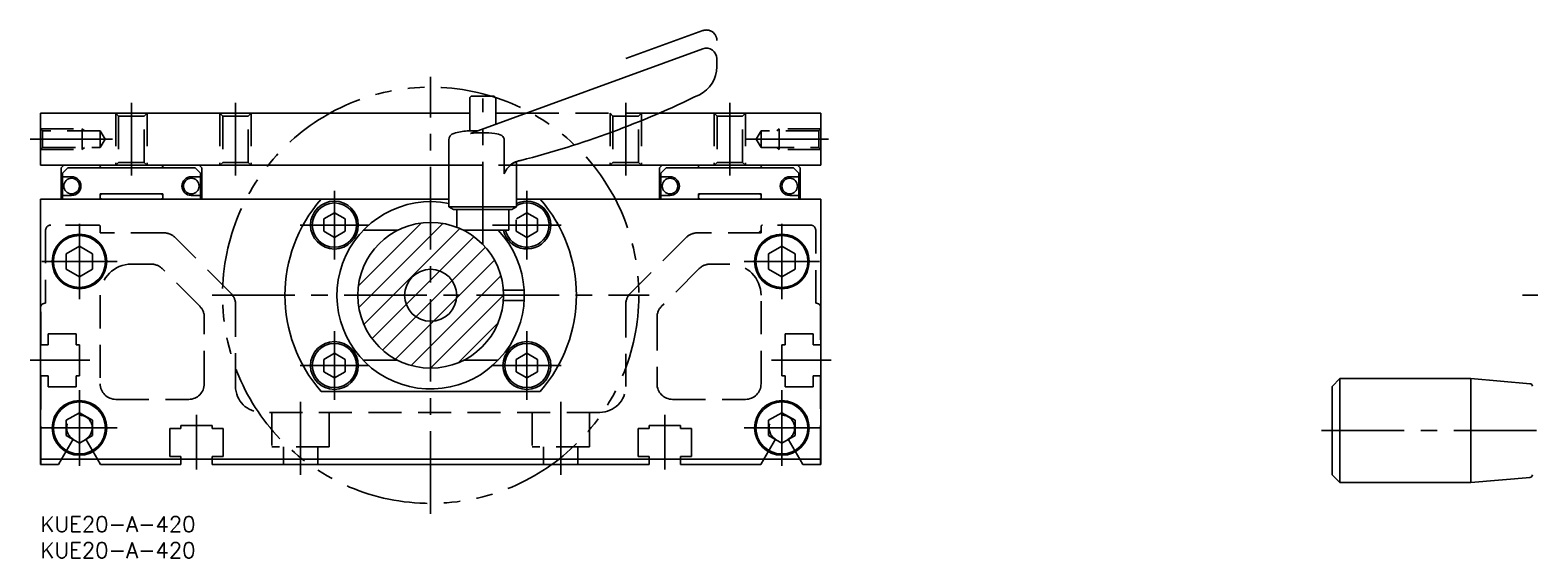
# Model space of a CAD drawing. Extents: x -2 to 787, y -8 to 344.
# Drawn here: x -2 to 286.3, y -8 to 93.5 of the extents above; entities that cross this region are included whole.
import ezdxf

# ---------------------------------------------------------------- set-up
doc = ezdxf.new("R2010")
doc.units = 0
doc.header["$LTSCALE"] = 0.5
for name, pattern in [('CENTER', [50.8, 31.75, -6.35, 6.35, -6.35]), ('DASHED', [19.05, 12.7, -6.35]), ('PHANTOM', [63.5, 31.75, -6.35, 6.35, -6.35, 6.35, -6.35])]:
    doc.linetypes.add(name, pattern=pattern)
for name, color, linetype in [('MSM_CENTER', 1, 'CENTER'), ('MSM_CONTINUOUS', 7, 'CONTINUOUS'), ('MSM_DASHED', 4, 'DASHED'), ('MSM_IMAGINARY', 6, 'PHANTOM'), ('MSM_NARROW', 5, 'CONTINUOUS'), ('MSM_PART_NUMBER', 7, 'CONTINUOUS')]:
    doc.layers.add(name, color=color, linetype=linetype)
doc.styles.get("Standard").update_dxf_attribs({"font": 'txt.shx', "height": 3, "bigfont": 'bigfont.shx'})

# ---------------------------------------------------------------- blocks, each defined once
blk = doc.blocks.new('*U8')
at = {"layer": 'MSM_PART_NUMBER'}
blk.add_text('KUE20-A-420', height=3, dxfattribs=at).set_placement((0, -3))
blk = doc.blocks.new('*U9')
at = {"layer": 'MSM_PART_NUMBER'}
blk.add_text('KUE20-A-420', height=3, dxfattribs=at).set_placement((0, -8))

msp = doc.modelspace()

# ---------------------------------------------------------------- linework, layer by layer
at = {"layer": 'MSM_CENTER'}
for p, q in [((75, 0.5), (75, 84.5)), ((17.5, 79.5), (17.5, 65.5)), ((37.5, 79.5), (37.5, 65.5)), ((85, 52.3), (85, 80.3)), ((112.5, 79.5), (112.5, 65.5)), ((132.5, 79.5), (132.5, 65.5)), ((-2, 72.5), (14.44, 72.5)), ((135.56, 72.5), (152, 72.5)), ((56.5, 49.4), (56.5, 62.6)), ((93.5, 49.4), (93.5, 62.6)), ((7.5, 41.75), (7.5, 56.25)), ((49.9, 56), (63.1, 56)), ((86.9, 56), (100.1, 56)), ((142.5, 41.75), (142.5, 56.25)), ((0.25, 49), (14.75, 49)), ((135.25, 49), (149.75, 49)), ((33, 42.5), (117, 42.5)), ((284.85, 42.5), (787.33, 42.5)), ((56.5, 22.4), (56.5, 35.6)), ((93.5, 22.4), (93.5, 35.6)), ((9.5, 30), (-2, 30)), ((49.9, 29), (63.1, 29)), ((86.9, 29), (100.1, 29)), ((140.5, 30), (152, 30)), ((7.5, 9.75), (7.5, 24.25)), ((142.5, 9.75), (142.5, 24.25)), ((50, 8), (50, 22)), ((100, 8), (100, 22)), ((30, 19.5), (30, 9)), ((120, 19.5), (120, 9)), ((0.25, 17), (14.75, 17)), ((135.25, 17), (149.75, 17)), ((246.23, 16.5), (303.23, 16.5))]:
    msp.add_line(p, q, dxfattribs=at)
at = {"layer": 'MSM_CONTINUOUS'}
for p, q in [((127.32, 89.88), (82.66, 73.63)), ((130, 86.45), (130, 88)), ((87, 80.8), (83, 80.8)), ((82.5, 80.3), (82.5, 74.12)), ((87.5, 75.39), (87.5, 80.3)), ((0, 77.5), (82.5, 77.5)), ((0, 77.5), (0, 67.5)), ((87.5, 77.5), (93.31, 77.5)), ((118.89, 77.5), (150, 77.5)), ((150, 77.5), (150, 67.5)), ((78.5, 72.37), (78.5, 59.5)), ((84.03, 74.12), (82, 74.12)), ((89.15, 65.86), (89.15, 72.37)), ((0, 67.5), (78.5, 67.5)), ((4.5, 67.5), (4, 67)), ((4, 67), (4, 61)), ((5.25, 67), (4.25, 66)), ((29.75, 67), (5.25, 67)), ((11.75, 67), (11.25, 67.5)), ((23.75, 67.5), (23.25, 67)), ((30.75, 66), (29.75, 67)), ((31, 67), (30.5, 67.5)), ((31, 61), (31, 67)), ((91.5, 59.5), (91.5, 68.2)), ((91.5, 67.5), (150, 67.5)), ((119.5, 67.5), (119, 67)), ((119, 67), (119, 61)), ((120.25, 67), (119.25, 66)), ((144.75, 67), (120.25, 67)), ((126.75, 67), (126.25, 67.5)), ((138.75, 67.5), (138.25, 67)), ((145.75, 66), (144.75, 67)), ((146, 67), (145.5, 67.5)), ((146, 61), (146, 67)), ((4.25, 66), (4.25, 61)), ((6, 65.3), (4.25, 65.3)), ((30.75, 65.3), (29, 65.3)), ((30.75, 61), (30.75, 66)), ((119.25, 66), (119.25, 61)), ((121, 65.3), (119.25, 65.3)), ((145.75, 65.3), (144, 65.3)), ((145.75, 61), (145.75, 66)), ((0, 10), (0, 61)), ((78.5, 61), (0, 61)), ((4.25, 61.7), (6, 61.7)), ((23.5, 62), (11.5, 62)), ((11.8, 62), (11.5, 61.7)), ((11.5, 62), (11.5, 61.05)), ((23.5, 61.7), (23.2, 62)), ((23.5, 61.05), (23.5, 62)), ((29, 61.7), (30.75, 61.7)), ((91.5, 61), (150, 61)), ((119.25, 61.7), (121, 61.7)), ((138.5, 62), (126.5, 62)), ((126.8, 62), (126.5, 61.7)), ((126.5, 62), (126.5, 61.05)), ((138.5, 61.7), (138.2, 62)), ((138.5, 61.05), (138.5, 62)), ((144, 61.7), (145.75, 61.7)), ((150, 61), (150, 10)), ((56.5, 58.36), (54.46, 57.18)), ((58.54, 57.18), (56.5, 58.36)), ((78.5, 59.5), (79.37, 59)), ((91.5, 59.5), (78.5, 59.5)), ((90.63, 59), (79.37, 59)), ((80, 59), (80, 55.58)), ((90, 55), (90, 59)), ((90.63, 59), (91.5, 59.5)), ((93.5, 58.36), (91.5, 57.2)), ((95.54, 57.18), (93.5, 58.36)), ((54.46, 57.18), (54.46, 54.82)), ((54.46, 54.82), (56.5, 53.64)), ((56.5, 53.64), (58.54, 54.82)), ((58.54, 54.82), (58.54, 57.18)), ((68.7, 55), (62.05, 55)), ((90, 55), (81.3, 55)), ((91.46, 56.98), (91.46, 54.82)), ((91.46, 54.82), (93.5, 53.64)), ((93.5, 53.64), (95.54, 54.82)), ((95.54, 54.82), (95.54, 57.18)), ((4.96, 50.47), (7.5, 51.93)), ((7.5, 51.93), (10.04, 50.47)), ((139.96, 50.47), (142.5, 51.93)), ((142.5, 51.93), (145.04, 50.47)), ((4.96, 47.53), (4.96, 50.47)), ((10.04, 50.47), (10.04, 47.53)), ((139.96, 47.53), (139.96, 50.47)), ((145.04, 50.47), (145.04, 47.53)), ((7.5, 46.07), (4.96, 47.53)), ((10.04, 47.53), (7.5, 46.07)), ((142.5, 46.07), (139.96, 47.53)), ((145.04, 47.53), (142.5, 46.07)), ((88.96, 43.5), (92.97, 43.5)), ((88.96, 41.5), (92.97, 41.5)), ((56.5, 31.36), (54.46, 30.18)), ((54.46, 30.18), (54.46, 27.82)), ((58.54, 30.18), (56.5, 31.36)), ((58.54, 27.82), (58.54, 30.18)), ((62.05, 30), (68.7, 30)), ((81.3, 30), (87.95, 30)), ((93.5, 31.36), (91.46, 30.18)), ((91.46, 30.18), (91.46, 27.82)), ((95.54, 30.18), (93.5, 31.36)), ((95.54, 27.82), (95.54, 30.18)), ((54.46, 27.82), (56.5, 26.64)), ((56.5, 26.64), (58.54, 27.82)), ((91.46, 27.82), (93.5, 26.64)), ((93.5, 26.64), (95.54, 27.82)), ((248.23, 25), (249.73, 26.5)), ((274.9, 26.5), (249.73, 26.5)), ((249.73, 6.5), (249.73, 26.5)), ((274.9, 6.5), (274.9, 26.5)), ((274.9, 26.5), (286.28, 25.5)), ((96.02, 24), (53.98, 24)), ((248.23, 8), (248.23, 25)), ((4.96, 18.47), (7.5, 19.93)), ((4.96, 15.53), (4.96, 18.47)), ((7.5, 19.93), (10.04, 18.47)), ((10.04, 18.47), (10.04, 15.53)), ((139.96, 18.47), (142.5, 19.93)), ((139.96, 15.53), (139.96, 18.47)), ((142.5, 19.93), (145.04, 18.47)), ((145.04, 18.47), (145.04, 15.53)), ((7.5, 14.07), (4.96, 15.53)), ((10.04, 15.53), (7.5, 14.07)), ((142.5, 14.07), (139.96, 15.53)), ((145.04, 15.53), (142.5, 14.07)), ((0, 11), (150, 11)), ((3.46, 10), (0, 10)), ((0.05, 10), (0.05, 11)), ((3.46, 10), (4.04, 11)), ((10.96, 11), (11.54, 10)), ((11.54, 10), (27, 10)), ((27, 10), (27, 11)), ((33, 11), (33, 10)), ((33, 10), (117, 10)), ((117, 10), (117, 11)), ((123, 11), (123, 10)), ((123, 10), (138.46, 10)), ((138.46, 10), (139.04, 11)), ((145.96, 11), (146.54, 10)), ((150, 10), (146.54, 10)), ((149.95, 11), (149.95, 10)), ((249.73, 6.5), (248.23, 8)), ((274.9, 6.5), (249.73, 6.5)), ((274.9, 6.5), (286.28, 7.5))]:
    msp.add_line(p, q, dxfattribs=at)
for centre, radius in [((6, 63.5), 1.5), ((29, 63.5), 1.5), ((121, 63.5), 1.5), ((144, 63.5), 1.5), ((56.5, 56), 4.6), ((56.5, 56), 4.25), ((75, 42.5), 14), ((7.5, 49), 5.25), ((7.5, 49), 5), ((142.5, 49), 5.25), ((142.5, 49), 5), ((75, 42.5), 5), ((56.5, 29), 4.6), ((56.5, 29), 4.25), ((93.5, 29), 4.6), ((93.5, 29), 4.25), ((7.5, 17), 5.25), ((7.5, 17), 5), ((142.5, 17), 5.25), ((142.5, 17), 5)]:
    msp.add_circle(centre, radius, dxfattribs=at)
for centre, radius, start, end in [((128, 88), 2, 0, 110.0021), ((124, 86.45), 6, 296.0636, 0), ((83, 80.3), 0.5, 90, 180), ((87, 80.3), 0.5, 0, 90), ((47.55, 242.76), 180, 284.4054, 296.0636), ((79.8, 72.37), 1.3, 104.5706, 180), ((85, 52.36), 21.97, 97.8482, 104.5706), ((85, 52.36), 21.39, 83.6788, 96.2682), ((87, 70.33), 3.31, 59.7939, 83.9142), ((87.99, 72.24), 1.17, 6.0919, 54.409), ((92.9, 64.46), 4, 98.1816, 159.5), ((6, 63.5), 1.8, 270, 90), ((29, 63.5), 1.8, 90, 270), ((121, 63.5), 1.8, 270, 90), ((144, 63.5), 1.8, 90, 270), ((11.5, 59.75), 1.3, 74.0576, 90), ((23.5, 59.75), 1.3, 90, 105.9424), ((75, 42.5), 28, 138.6456, 221.3544), ((93.5, 56), 4.6, 192.5559, 115.7715), ((75, 42.5), 28, 318.6456, 41.3544), ((126.5, 59.75), 1.3, 74.0576, 90), ((138.5, 59.75), 1.3, 90, 105.9424), ((75, 42.5), 18, 78.7877, 43.983), ((93.5, 56), 4.25, 193.609, 118.0725), ((286.23, 25.01), 0.5, 0, 85), ((286.23, 7.99), 0.5, 275, 0)]:
    msp.add_arc(centre, radius, start, end, dxfattribs=at)
at = {"layer": 'MSM_DASHED'}
for p, q in [((14.5, 77.5), (15.04, 76.96)), ((14.5, 77.5), (14.5, 67.5)), ((15.04, 76.96), (15.04, 68.04)), ((19.96, 76.96), (15.04, 76.96)), ((19.96, 76.96), (20.5, 77.5)), ((19.96, 68.04), (19.96, 76.96)), ((20.5, 77.5), (20.5, 67.5)), ((34.5, 77.5), (35.04, 76.96)), ((34.5, 77.5), (34.5, 67.5)), ((35.04, 76.96), (35.04, 68.04)), ((39.96, 76.96), (35.04, 76.96)), ((39.96, 76.96), (40.5, 77.5)), ((39.96, 68.04), (39.96, 76.96)), ((40.5, 77.5), (40.5, 67.5)), ((93.31, 77.5), (118.89, 77.5)), ((109.5, 77.5), (110.04, 76.96)), ((109.5, 77.5), (109.5, 67.5)), ((110.04, 76.96), (110.04, 68.04)), ((114.96, 76.96), (110.04, 76.96)), ((114.96, 76.96), (115.5, 77.5)), ((114.96, 68.04), (114.96, 76.96)), ((115.5, 77.5), (115.5, 67.5)), ((129.5, 77.5), (130.04, 76.96)), ((129.5, 77.5), (129.5, 67.5)), ((130.04, 76.96), (130.04, 68.04)), ((134.96, 76.96), (130.04, 76.96)), ((134.96, 76.96), (135.5, 77.5)), ((134.96, 68.04), (134.96, 76.96)), ((135.5, 77.5), (135.5, 67.5)), ((0.38, 74.12), (0, 74.5)), ((0, 74.5), (8, 74.5)), ((11.5, 74.12), (0.38, 74.12)), ((0.38, 74.12), (0.38, 70.88)), ((8, 70.5), (8, 74.5)), ((8.5, 74.12), (8, 74.5)), ((12.44, 72.5), (11.5, 74.12)), ((11.5, 74.12), (11.5, 70.88)), ((11.5, 70.88), (12.44, 72.5)), ((138.5, 74.12), (137.56, 72.5)), ((137.56, 72.5), (138.5, 70.88)), ((149.62, 74.12), (138.5, 74.12)), ((138.5, 74.12), (138.5, 70.88)), ((141.5, 74.12), (142, 74.5)), ((142, 70.5), (142, 74.5)), ((150, 74.5), (142, 74.5)), ((150, 74.5), (149.62, 74.12)), ((149.62, 74.12), (149.62, 70.88)), ((0, 70.5), (0.38, 70.88)), ((0, 70.5), (8, 70.5)), ((0.38, 70.88), (11.5, 70.88)), ((8.5, 70.88), (8, 70.5)), ((138.5, 70.88), (149.62, 70.88)), ((141.5, 70.88), (142, 70.5)), ((150, 70.5), (142, 70.5)), ((149.62, 70.88), (150, 70.5)), ((15.04, 68.04), (14.5, 67.5)), ((19.96, 68.04), (15.04, 68.04)), ((20.5, 67.5), (19.96, 68.04)), ((35.04, 68.04), (34.5, 67.5)), ((39.96, 68.04), (35.04, 68.04)), ((40.5, 67.5), (39.96, 68.04)), ((43.78, 67.5), (64.8, 67.5)), ((78.5, 67.5), (91.5, 67.5)), ((91.5, 66.37), (91.5, 68.2)), ((110.04, 68.04), (109.5, 67.5)), ((114.96, 68.04), (110.04, 68.04)), ((115.5, 67.5), (114.96, 68.04)), ((130.04, 68.04), (129.5, 67.5)), ((134.96, 68.04), (130.04, 68.04)), ((135.5, 67.5), (134.96, 68.04)), ((110.46, 61), (96.02, 61)), ((1, 55), (1, 41)), ((11.2, 56), (2, 56)), ((11.5, 55.7), (11.5, 54.5)), ((138.01, 54.5), (138.5, 54.99)), ((138.5, 54.5), (138.5, 55.7)), ((148, 56), (138.8, 56)), ((149, 41), (149, 55)), ((23.76, 54.5), (11.5, 54.5)), ((36.62, 42.88), (25.88, 53.62)), ((124.12, 53.62), (113.38, 42.88)), ((138.5, 54.5), (126.24, 54.5)), ((21.27, 48.5), (17.5, 48.5)), ((30.62, 40.39), (23.39, 47.62)), ((126.61, 47.62), (119.38, 40.39)), ((132.5, 48.5), (128.73, 48.5)), ((11.5, 42.5), (11.5, 25.5)), ((37.5, 25), (37.5, 40.76)), ((112.5, 40.76), (112.5, 25)), ((138.5, 25.5), (138.5, 42.5)), ((0.05, 33), (0.05, 40.31)), ((31.5, 25.5), (31.5, 38.27)), ((118.5, 38.27), (118.5, 25.5)), ((149.95, 40.31), (149.95, 33)), ((1.5, 35.1), (6.9, 35.1)), ((1.5, 33), (1.5, 35.1)), ((6.9, 35.1), (6.9, 33)), ((143.1, 35.1), (148.5, 35.1)), ((143.1, 33), (143.1, 35.1)), ((148.5, 35.1), (148.5, 33)), ((1.5, 33), (0, 33)), ((6.9, 33), (7.5, 33)), ((7.5, 33), (7.5, 27)), ((142.5, 33), (143.1, 33)), ((142.5, 27), (142.5, 33)), ((150, 33), (148.5, 33)), ((0, 27), (1.5, 27)), ((0.05, 11), (0.05, 27)), ((1.5, 24.9), (1.5, 27)), ((7.5, 27), (6.9, 27)), ((6.9, 27), (6.9, 24.9)), ((143.1, 27), (142.5, 27)), ((143.1, 24.9), (143.1, 27)), ((148.5, 27), (150, 27)), ((148.5, 27), (148.5, 24.9)), ((149.95, 27), (149.95, 11)), ((6.9, 24.9), (1.5, 24.9)), ((148.5, 24.9), (143.1, 24.9)), ((14.5, 22.5), (28.5, 22.5)), ((121.5, 22.5), (135.5, 22.5)), ((27, 16.9), (27, 17.5)), ((27, 17.5), (33, 17.5)), ((33, 17.5), (33, 16.9)), ((107.5, 20), (42.5, 20)), ((44.5, 20), (44.5, 13.4)), ((55.5, 13.4), (55.5, 20)), ((94.5, 20), (94.5, 13.4)), ((105.5, 13.4), (105.5, 20)), ((117, 17.5), (123, 17.5)), ((117, 16.9), (117, 17.5)), ((123, 17.5), (123, 16.9)), ((4.04, 11), (6.27, 14.87)), ((8.73, 14.87), (10.96, 11)), ((24.9, 16.9), (27, 16.9)), ((24.9, 11.5), (24.9, 16.9)), ((33, 16.9), (35.1, 16.9)), ((35.1, 16.9), (35.1, 11.5)), ((114.9, 16.9), (117, 16.9)), ((114.9, 11.5), (114.9, 16.9)), ((123, 16.9), (125.1, 16.9)), ((125.1, 16.9), (125.1, 11.5)), ((139.04, 11), (141.27, 14.87)), ((143.73, 14.87), (145.96, 11)), ((55.5, 13.4), (44.5, 13.4)), ((46.7, 13.4), (46.7, 10)), ((53.3, 10), (53.3, 13.4)), ((105.5, 13.4), (94.5, 13.4)), ((96.7, 13.4), (96.7, 10)), ((103.3, 10), (103.3, 13.4)), ((27, 11.5), (24.9, 11.5)), ((27, 11), (27, 11.5)), ((33, 11.5), (33, 11)), ((35.1, 11.5), (33, 11.5)), ((50.35, 11), (99.65, 11)), ((51.68, 10), (55.5, 10)), ((94.5, 10), (98.32, 10)), ((117, 11.5), (114.9, 11.5)), ((117, 11), (117, 11.5)), ((123, 11.5), (123, 11)), ((125.1, 11.5), (123, 11.5))]:
    msp.add_line(p, q, dxfattribs=at)
for centre, radius, start, end in [((92.9, 64.46), 4, 98.1816, 133.6237), ((75, 42.5), 28, 318.6456, 41.3544), ((2, 55), 1, 90, 180), ((11.2, 55.7), 0.3, 0, 90), ((138.8, 55.7), 0.3, 90, 180), ((148, 55), 1, 0, 90), ((23.76, 51.5), 3, 45, 90), ((126.24, 51.5), 3, 90, 135), ((17.5, 42.5), 6, 90, 180), ((21.27, 45.5), 3, 45, 90), ((128.73, 45.5), 3, 90, 135), ((132.5, 42.5), 6, 0, 90), ((1, 40), 1, 90, 180), ((28.5, 38.27), 3, 0, 45), ((34.5, 40.76), 3, 0, 45), ((115.5, 40.76), 3, 135, 180), ((121.5, 38.27), 3, 135, 180), ((149, 40), 1, 0, 90), ((14.5, 25.5), 3, 180, 270), ((28.5, 25.5), 3, 270, 0), ((42.5, 25), 5, 180, 270), ((107.5, 25), 5, 270, 0), ((121.5, 25.5), 3, 180, 270), ((135.5, 25.5), 3, 270, 0), ((7.5, 17), 2.46, 300, 240), ((142.5, 17), 2.46, 300, 240)]:
    msp.add_arc(centre, radius, start, end, dxfattribs=at)
at = {"layer": 'MSM_IMAGINARY'}
msp.add_line((127.32, 93.38), (112.5, 87.99), dxfattribs=at)
msp.add_circle((75, 42.5), 40, dxfattribs=at)
msp.add_arc((128, 91.5), 2, 0, 110.0021, dxfattribs=at)
at = {"layer": 'MSM_NARROW'}
for p, q in [((61.12, 44.32), (73.18, 56.38)), ((61.2, 40.15), (77.35, 56.3)), ((62.17, 36.89), (80.61, 55.33)), ((63.73, 34.2), (83.3, 53.77)), ((65.76, 31.98), (85.52, 51.74)), ((68.25, 30.23), (87.27, 49.25)), ((71.26, 29.01), (88.49, 46.24)), ((75, 28.5), (89, 42.5)), ((80.27, 29.53), (87.97, 37.23))]:
    msp.add_line(p, q, dxfattribs=at)

# ---------------------------------------------------------------- block references
at = {"layer": 'MSM_CONTINUOUS'}
for name in ['*U8', '*U9']:
    msp.add_blockref(name, (0, 0), dxfattribs=at)

doc.saveas('drawing.dxf')
